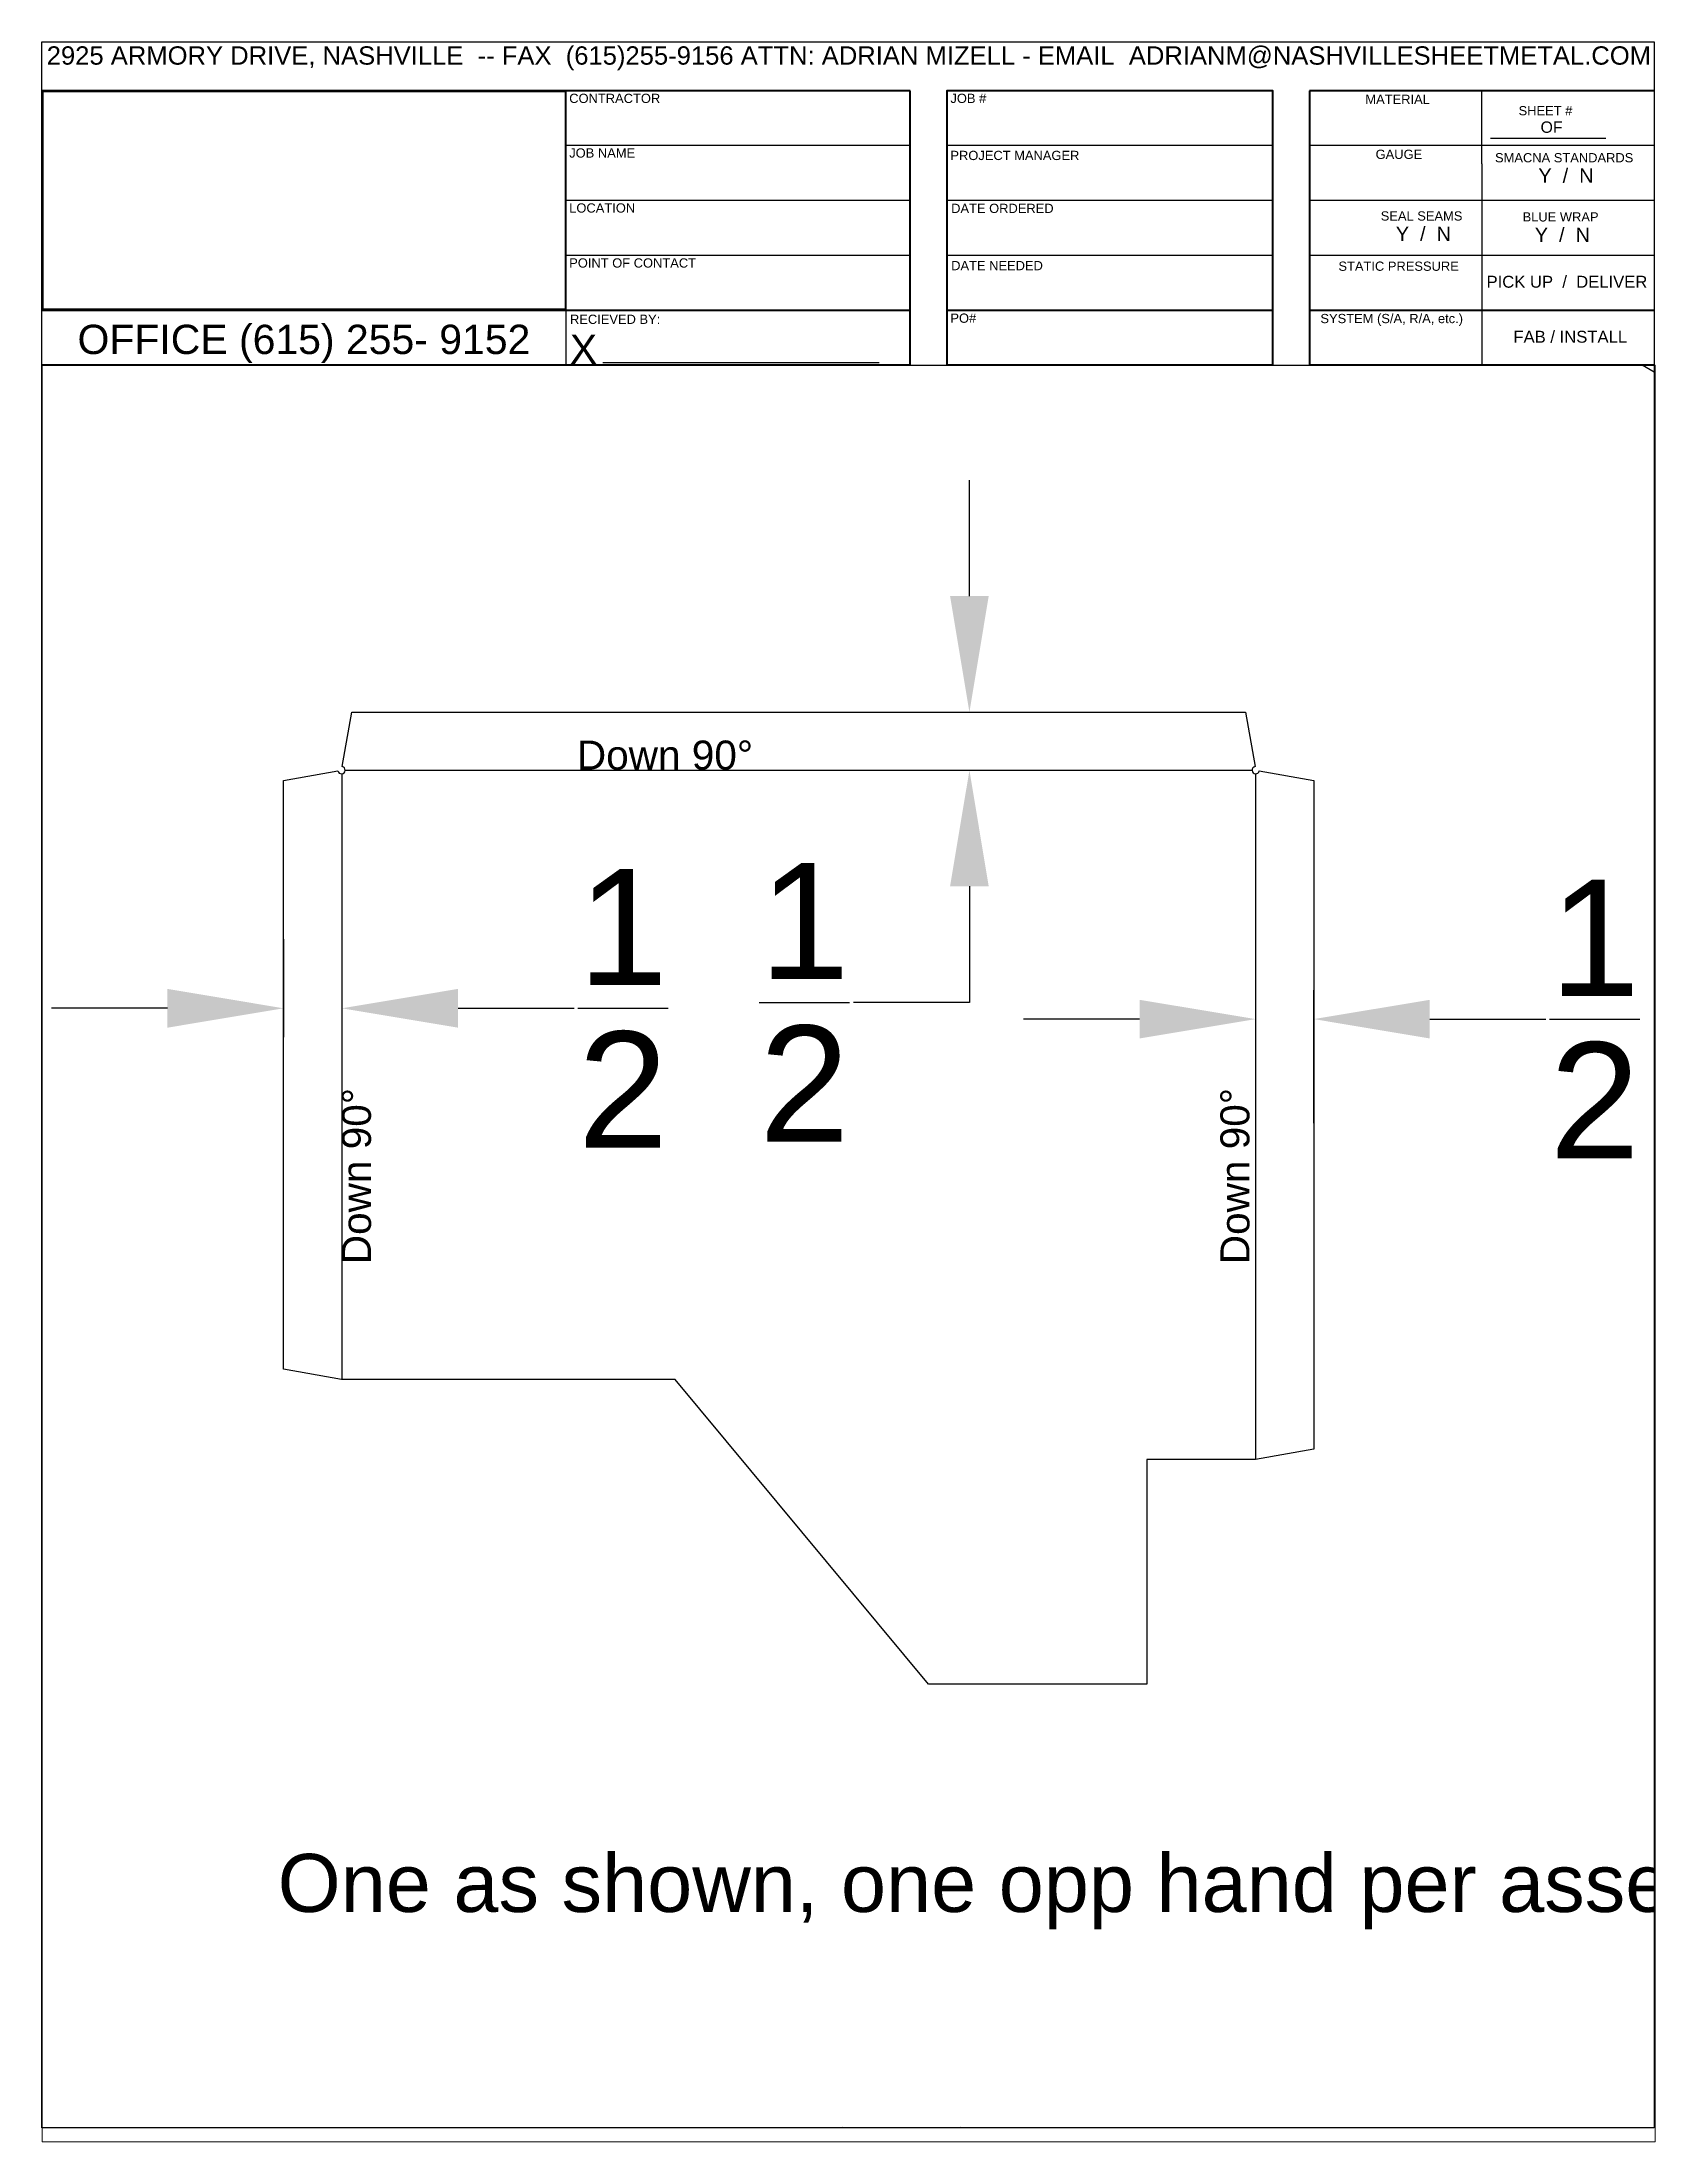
# Paper-space layout 'Layout1' of a CAD drawing. Header units: inches. Extents: x 0 to 8, y 0 to 10.5.
# The model-space entities are those that its viewports show. They can reach past a viewport. Long polylines and large blocks are cut down to what shows.
import ezdxf

# ---------------------------------------------------------------- set-up
doc = ezdxf.new("R2010")
doc.units = ezdxf.units.IN
doc.header["$MEASUREMENT"] = 0
for name, color, linetype in [('Annotation', 1, 'Continuous'), ('Brakelines', 253, 'Continuous'), ('trace', 10, 'Continuous')]:
    doc.layers.add(name, color=color, linetype=linetype)
doc.styles.get("Standard").update_dxf_attribs({"font": 'arial.ttf'})
doc.dimstyles.get("Standard").update_dxf_attribs({"dimtxt": 1, "dimasz": 1, "dimexe": 0.25, "dimexo": 0.25, "dimgap": 0.09, "dimtad": 0, "dimtih": 1, "dimtoh": 1, "dimdec": 4, "dimzin": 0, "dimdsep": 46, "dimlunit": 5, "dimtxsty": 'Standard', "dimcen": 0.09, "dimadec": 0, "dimazin": 0, "dimtfac": 1, "dimtdec": 4, "dimtofl": 0, "dimtmove": 0, "dimatfit": 3, "dimfxl": 1, "dimtolj": 1, "dimtzin": 0, "dimarcsym": 0})
picture_1 = doc.add_image_def('image1.jpg', size_in_pixel=(240, 100))

# ---------------------------------------------------------------- blocks, each defined once
blk = doc.blocks.new('8x10 title block')
at = {"lineweight": 40}
for p, q in [((4.578, 10.743), (0, 10.743)), ((4.578, 10.164), (4.578, 10.743)), ((8.5, 10.743), (6.684, 10.743)), ((6.684, 10.743), (6.684, 9.295)), ((4.578, 9.295), (4.578, 10.164))]:
    blk.add_line(p, q, dxfattribs=at)
for p, q in [((7.592, 10.357), (7.592, 10.743)), ((8.5, 10.743), (8.5, 9.295)), ((4.578, 10.454), (2.762, 10.454)), ((6.491, 10.454), (4.772, 10.454)), ((8.5, 10.454), (6.684, 10.454)), ((7.637, 10.492), (8.246, 10.492)), ((7.592, 10.357), (7.592, 9.295)), ((4.578, 10.164), (2.762, 10.164)), ((6.491, 10.164), (4.772, 10.164)), ((8.5, 10.164), (6.684, 10.164)), ((4.578, 9.874), (2.762, 9.874)), ((6.491, 9.874), (4.772, 9.874)), ((8.5, 9.874), (6.684, 9.874)), ((2.762, 9.584), (2.762, 9.295)), ((2.957, 9.309), (4.414, 9.309))]:
    blk.add_line(p, q)
for points in [[(0, 11), (8.5, 11), (8.5, 0), (0, 0)], [(0, 11), (8.5, 11), (8.5, 0), (0, 0)], [(0, 9.295), (8.5, 9.295), (8.5, 0), (0, 0)]]:
    blk.add_lwpolyline(points, close=True)
blk.add_lwpolyline([(2.762, 10.743), (2.762, 9.584)])
for points in [[(6.491, 9.295), (6.491, 10.743), (4.772, 10.743), (4.772, 9.295)], [(4.578, 9.584), (0, 9.584)], [(6.491, 9.584), (4.772, 9.584)], [(8.5, 9.584), (6.684, 9.584)], [(4.578, 9.295), (0, 9.295)], [(6.491, 9.295), (4.772, 9.295)], [(8.5, 9.295), (6.684, 9.295)]]:
    blk.add_lwpolyline(points, dxfattribs=at)
at = {"color": 1}
blk.add_lwpolyline([(0, 9.295), (0, 4.333)], dxfattribs=at)
at = {"color": 4}
for points in [[(8.5, 9.258), (8.438, 9.295)], [(4.224, 0), (4.219, 0.003)], [(4.844, 0.003), (4.839, 0)]]:
    blk.add_lwpolyline(points, dxfattribs=at)
at = {"attachment_point": 1}
for s, width, insert, char_height in [('\\pxqc;2925 ARMORY DRIVE, NASHVILLE  -- FAX  (615)255-9156 ATTN: ADRIAN MIZELL - EMAIL  ADRIANM@NASHVILLESHEETMETAL.COM', 8.50921, (0, 10.977), 0.096591), ('CONTRACTOR', 1.31596, (2.78, 10.727), 0.0487), ('JOB #', 1.31596, (4.79, 10.727), 0.0487), ('MATERIAL', 1.31596, (6.978, 10.722), 0.0487), ('SHEET #\\P\\pxqc;{\\H1.2308x;OF \\L         }', 0.34793, (7.786, 10.662), 0.04868), ('JOB NAME', 1.31596, (2.78, 10.439), 0.0487), ('PROJECT MANAGER', 1.31596, (4.79, 10.426), 0.04868), ('GAUGE', 1.31596, (7.032, 10.432), 0.0487), ('\\pxqc;SMACNA STANDARDS\\P {\\H1.5385x;Y  /  N}', 1.05678, (7.498, 10.414), 0.04868), ('LOCATION', 1.31596, (2.78, 10.149), 0.0487), ('DATE ORDERED', 1.31596, (4.794, 10.147), 0.04868), ('\\pxqc;SEAL SEAMS\\P {\\H1.5385x;Y  /  N}', 1.05678, (6.746, 10.107), 0.04868), ('\\pxqc;BLUE WRAP\\P {\\H1.5385x;Y  /  N}', 1.05678, (7.479, 10.102), 0.04868), ('POINT OF CONTACT', 1.31596, (2.78, 9.859), 0.04868), ('DATE NEEDED', 1.31596, (4.794, 9.845), 0.04868), ('STATIC PRESSURE', 1.31596, (6.836, 9.842), 0.04868), ('PICK UP  /  DELIVER', 1.12973, (7.617, 9.767), 0.06278), ('RECIEVED BY:', 1.31596, (2.784, 9.562), 0.04868), ('PO#', 1.31596, (4.79, 9.568), 0.0487), ('SYSTEM (S/A, R/A, etc.)', 1.31596, (6.741, 9.566), 0.04868), ('\\pxqc;OFFICE (615) 255- 9152', 2.7624, (0, 9.509), 0.15455), ('X', 1.31596, (2.783, 9.457), 0.155), ('\\pxqc;FAB / INSTALL ', 0.88282, (7.617, 9.477), 0.06278)]:
    blk.add_mtext_dynamic_manual_height_columns(s, width=width, gutter_width=1, heights=[0], dxfattribs=dict(at, insert=insert, char_height=char_height))
image = blk.add_image(picture_1, insert=(0.006, 9.591), size_in_units=(2.753, 1.147))
image.dxf.flags = 7
blk = doc.blocks.new('*D8')
at = {"layer": 'Annotation', "color": 0, "lineweight": -2, "transparency": 16777216}
for p, q in [((-6.702, 57.085), (-6.702, 56.239)), ((-6.199, 57.085), (-6.199, 56.239)), ((-7.702, 56.489), (-8.702, 56.489)), ((-5.199, 56.489), (-4.199, 56.489))]:
    blk.add_line(p, q, dxfattribs=at)
at = {"layer": 'Annotation', "color": 0, "transparency": 16777216}
for points in [[(-7.702, 56.656), (-7.702, 56.322), (-6.702, 56.489)], [(-5.199, 56.656), (-5.199, 56.322), (-6.199, 56.489)]]:
    blk.add_solid(points, dxfattribs=at)
at = {"layer": 'Defpoints', "color": 0, "transparency": 16777216}
for p in [(-6.702, 57.335), (-6.199, 57.335), (-6.199, 56.489)]:
    blk.add_point(p, dxfattribs=at)
at = {"layer": 'Annotation', "color": 0, "transparency": 16777216, "insert": (-3.778, 56.489), "char_height": 1, "attachment_point": 5}
blk.add_mtext('\\A1;{\\H1x;\\S1/2;}', dxfattribs=at)
blk = doc.blocks.new('*D9')
at = {"layer": 'Annotation', "color": 0, "lineweight": -2, "transparency": 16777216}
for p, q in [((-0.793, 60.04), (-0.793, 61.04)), ((-2.316, 59.04), (-0.543, 59.04)), ((-2.316, 58.54), (-0.543, 58.54)), ((-0.793, 57.54), (-0.793, 56.54)), ((-0.793, 56.54), (-1.793, 56.54))]:
    blk.add_line(p, q, dxfattribs=at)
at = {"layer": 'Annotation', "color": 0, "transparency": 16777216}
for points in [[(-0.96, 60.04), (-0.627, 60.04), (-0.793, 59.04)], [(-0.96, 57.54), (-0.627, 57.54), (-0.793, 58.54)]]:
    blk.add_solid(points, dxfattribs=at)
at = {"layer": 'Defpoints', "color": 0, "transparency": 16777216}
for p in [(-2.566, 59.04), (-2.566, 58.54), (-0.793, 58.54)]:
    blk.add_point(p, dxfattribs=at)
at = {"layer": 'Annotation', "color": 0, "transparency": 16777216, "insert": (-2.215, 56.54), "char_height": 1, "attachment_point": 5}
blk.add_mtext('\\A1;{\\H1x;\\S1/2;}', dxfattribs=at)
blk = doc.blocks.new('*D10')
at = {"layer": 'Annotation', "color": 0, "lineweight": -2, "transparency": 16777216}
for p, q in [((1.673, 55.498), (1.673, 56.646)), ((2.173, 55.498), (2.173, 56.646)), ((0.673, 56.396), (-0.327, 56.396)), ((3.173, 56.396), (4.173, 56.396))]:
    blk.add_line(p, q, dxfattribs=at)
at = {"layer": 'Annotation', "color": 0, "transparency": 16777216}
for points in [[(0.673, 56.562), (0.673, 56.229), (1.673, 56.396)], [(3.173, 56.562), (3.173, 56.229), (2.173, 56.396)]]:
    blk.add_solid(points, dxfattribs=at)
at = {"layer": 'Defpoints', "color": 0, "transparency": 16777216}
for p in [(2.173, 56.396), (1.673, 55.248), (2.173, 55.248)]:
    blk.add_point(p, dxfattribs=at)
at = {"layer": 'Annotation', "color": 0, "transparency": 16777216, "insert": (4.594, 56.396), "char_height": 1, "attachment_point": 5}
blk.add_mtext('\\A1;{\\H1x;\\S1/2;}', dxfattribs=at)

msp = doc.modelspace()

# ---------------------------------------------------------------- linework, layer by layer
for p, q in [((-6.19687, 58.57119), (-6.11414, 59.04042)), ((-6.11414, 59.04042), (1.58454, 59.04042)), ((1.58454, 59.04042), (1.66727, 58.57119)), ((-6.7023, 58.45226), (-6.23308, 58.53499)), ((-6.7023, 53.37858), (-6.7023, 58.45226)), ((1.70348, 58.53499), (2.1727, 58.45226)), ((2.1727, 58.45226), (2.1727, 52.69108)), ((-6.2023, 53.29042), (-6.7023, 53.37858)), ((-3.32763, 53.29042), (-6.2023, 53.29042)), ((-1.14666, 50.66463), (-3.32763, 53.29042)), ((2.1727, 52.69108), (1.6727, 52.60292)), ((0.7352, 52.60292), (0.7352, 50.66463)), ((1.6727, 52.60292), (0.7352, 52.60292)), ((0.7352, 50.66463), (-1.14666, 50.66463))]:
    msp.add_line(p, q)
for centre, start, end in [((-6.2023, 58.54042), 190, 80), ((1.6727, 58.54042), 100, 350)]:
    msp.add_arc(centre, 0.03125, start, end)
at = {"layer": 'Brakelines'}
for points in [[(-6.19901, 58.50934), (-6.19901, 53.29042)], [(-6.17105, 58.54025), (1.64145, 58.54025)], [(1.6727, 58.50917), (1.6727, 52.60292)]]:
    msp.add_lwpolyline(points, dxfattribs=at)

# ---------------------------------------------------------------- texts
at = {"layer": 'Annotation', "attachment_point": 1}
for s, width, insert, char_height in [('Down 90%%D', 53.2401887, (-4.1747, 58.79554), 0.25), ('One as shown, one opp hand per assembly ', 12.822919, (-6.75269, 49.20339), 0.5)]:
    msp.add_mtext_dynamic_manual_height_columns(s, width=width, gutter_width=1, heights=[0], dxfattribs=dict(at, insert=insert, char_height=char_height))
at = {"layer": 'Annotation', "char_height": 0.25, "attachment_point": 1, "rotation": 90}
for insert in [(-6.19901, 54.28431), (1.36897, 54.28431)]:
    msp.add_mtext_dynamic_manual_height_columns('Down 90%%D', width=53.2401887, gutter_width=1, heights=[0], dxfattribs=dict(at, insert=insert))

# ---------------------------------------------------------------- dimensions: what is measured, and where the dimension line sits
at = {"layer": 'Annotation'}
dim = msp.add_linear_dim(base=(-0.79337, 58.54025), p1=(-2.56634, 59.04042), p2=(-2.56634, 58.54025), angle=90, dimstyle='Standard', dxfattribs=at)
dim.commit()
dim.dimension.update_dxf_attribs({"geometry": '*D9', "text_midpoint": (-2.21455, 56.54025)})
for base, p1, p2, picture, middle in [((-6.19901, 56.48907), (-6.7023, 57.3348), (-6.19901, 57.3348), '*D8', (-3.77783, 56.48907)), ((2.1727, 56.3957), (1.6727, 55.24781), (2.1727, 55.24781), '*D10', (4.59387, 56.3957))]:
    dim = msp.add_linear_dim(base=base, p1=p1, p2=p2, dimstyle='Standard', dxfattribs=at)
    dim.commit()
    dim.dimension.update_dxf_attribs({"geometry": picture, "text_midpoint": middle})

psp = doc.layouts.get("Layout1")

# ---------------------------------------------------------------- block references
at = {"xscale": 0.9449999955, "yscale": 0.9449999955, "zscale": 0.9449999955}
psp.add_blockref('8x10 title block', (0, 0.07), dxfattribs=at)

# ---------------------------------------------------------------- viewports
at = {"layer": 'trace'}
psp.add_viewport(center=(4.019, 4.427), size=(8.037, 8.8533), view_center_point=(-1.83445, 54.37531), view_height=15.306434, dxfattribs=at)

doc.saveas('drawing.dxf')
